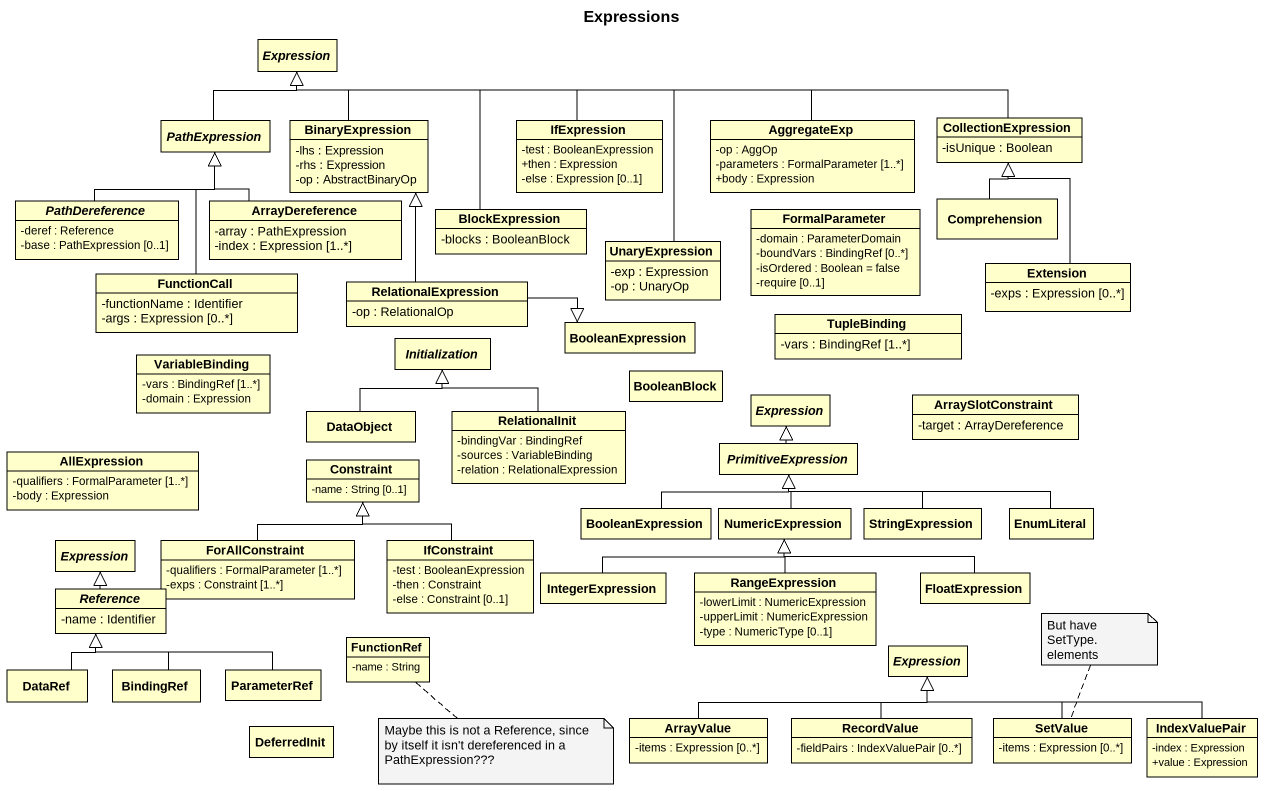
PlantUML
@startuml
title Expressions
hide circle
hide empty members
skinparam classAttributeIconSize 0
abstract class Expression
abstract class PathExpression
class BinaryExpression {
  -lhs : Expression
  -rhs : Expression
  -op : AbstractBinaryOp
}
class IfExpression {
  -test : BooleanExpression
  +then : Expression
  -else : Expression [0..1]
}
class AggregateExp {
  -op : AggOp
  -parameters : FormalParameter [1..*]
  +body : Expression
}
class CollectionExpression {
  -isUnique : Boolean
}
abstract class PathDereference {
  -deref : Reference
  -base : PathExpression [0..1]
}
class ArrayDereference {
  -array : PathExpression
  -index : Expression [1..*]
}
class BlockExpression {
  -blocks : BooleanBlock
}
class UnaryExpression {
  -exp : Expression
  -op : UnaryOp
}
class FormalParameter {
  -domain : ParameterDomain
  -boundVars : BindingRef [0..*]
  -isOrdered : Boolean = false
  -require [0..1]
}
class Comprehension
class FunctionCall {
  -functionName : Identifier
  -args : Expression [0..*]
}
class RelationalExpression {
  -op : RelationalOp
}
class Extension {
  -exps : Expression [0..*]
}
abstract class Initialization
class BooleanExpression
class TupleBinding {
  -vars : BindingRef [1..*]
}
class VariableBinding {
  -vars : BindingRef [1..*]
  -domain : Expression
}
class BooleanBlock
abstract class "Expression" as Expression_2
class ArraySlotConstraint {
  -target : ArrayDereference
}
class AllExpression {
  -qualifiers : FormalParameter [1..*]
  -body : Expression
}
class DataObject
class RelationalInit {
  -bindingVar : BindingRef
  -sources : VariableBinding
  -relation : RelationalExpression
}
abstract class PrimitiveExpression
class Constraint {
  -name : String [0..1]
}
class "BooleanExpression" as BooleanExpression_2
class NumericExpression
class StringExpression
class EnumLiteral
abstract class "Expression" as Expression_3
class ForAllConstraint {
  -qualifiers : FormalParameter [1..*]
  -exps : Constraint [1..*]
}
class IfConstraint {
  -test : BooleanExpression
  -then : Constraint
  -else : Constraint [0..1]
}
abstract class Reference {
  -name : Identifier
}
class IntegerExpression
class RangeExpression {
  -lowerLimit : NumericExpression
  -upperLimit : NumericExpression
  -type : NumericType [0..1]
}
class FloatExpression
class FunctionRef {
  -name : String
}
abstract class "Expression" as Expression_4
class DataRef
class BindingRef
class ParameterRef
class DeferredInit
class ArrayValue {
  -items : Expression [0..*]
}
class RecordValue {
  -fieldPairs : IndexValuePair [0..*]
}
class SetValue {
  -items : Expression [0..*]
}
class IndexValuePair {
  -index : Expression
  +value : Expression
}
PathExpression -up-|> Expression
BinaryExpression -up-|> Expression
IfExpression -left-|> Expression
AggregateExp -left-|> Expression
CollectionExpression -left-|> Expression
PathDereference -up-|> PathExpression
ArrayDereference -up-|> PathExpression
BlockExpression -up-|> Expression
UnaryExpression -left-|> Expression
Comprehension -up-|> CollectionExpression
FunctionCall -up-|> PathExpression
RelationalExpression -up-|> BinaryExpression
RelationalExpression -right-|> BooleanExpression
Extension -up-|> CollectionExpression
DataObject -up-|> Initialization
RelationalInit -up-|> Initialization
PrimitiveExpression -up-|> Expression_2
BooleanExpression_2 -right-|> PrimitiveExpression
NumericExpression -up-|> PrimitiveExpression
StringExpression -left-|> PrimitiveExpression
EnumLiteral -left-|> PrimitiveExpression
ForAllConstraint -up-|> Constraint
IfConstraint -up-|> Constraint
Reference -up-|> Expression_3
IntegerExpression -right-|> NumericExpression
RangeExpression -up-|> NumericExpression
FloatExpression -left-|> NumericExpression
DataRef -up-|> Reference
BindingRef -up-|> Reference
ParameterRef -left-|> Reference
ArrayValue -right-|> Expression_4
RecordValue -up-|> Expression_4
SetValue -left-|> Expression_4
IndexValuePair -left-|> Expression_4
note top of SetValue : But have SetType. elements
note bottom of FunctionRef : Maybe this is not a Reference, since by itself it isn't dereferenced in a PathExpression???
@enduml
